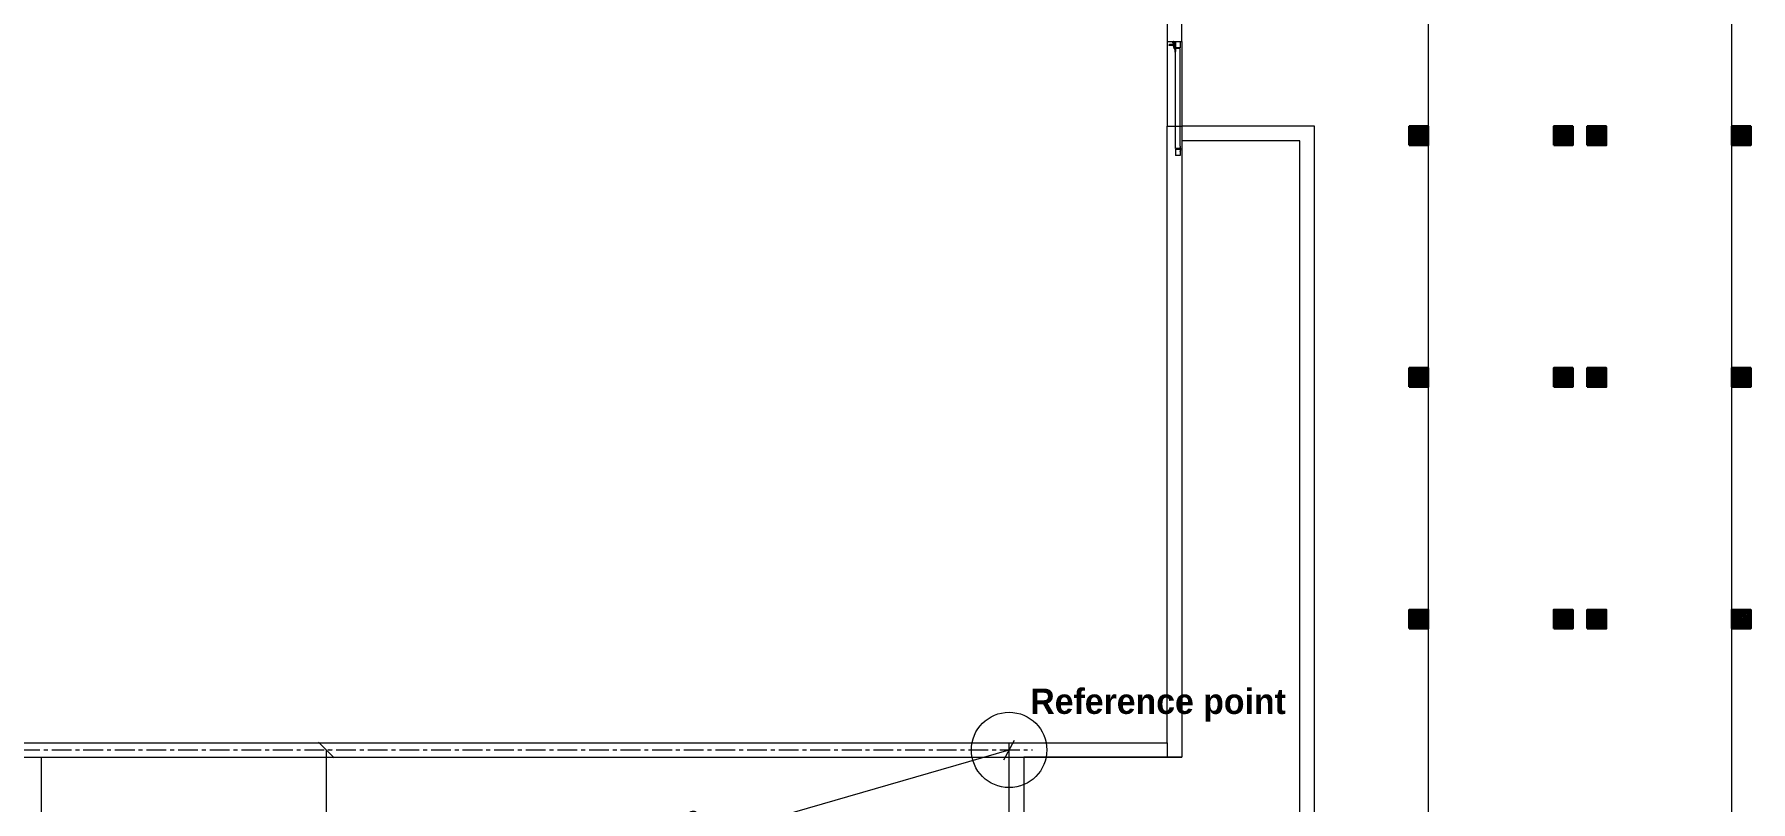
# Model space of a CAD drawing. Header units: metres. Extents: x 5205117 to 5948571, y 646915 to 1143748.
# Drawn here: x 5317197 to 5344347, y 1026706 to 1038851 of the extents above; entities that cross this region are included whole.
import ezdxf

# ---------------------------------------------------------------- set-up
doc = ezdxf.new("R2010")
doc.units = ezdxf.units.M
doc.header["$MEASUREMENT"] = 0
doc.header["$PDMODE"] = 35
doc.header["$PDSIZE"] = 10
for name, pattern in [('CENTER', [2, 1.25, -0.25, 0.25, -0.25]), ('CONTINOUS', [0]), ('DASHED', [0.75, 0.5, -0.25]), ('DOT2', [0.125, 0, -0.125])]:
    doc.linetypes.add(name, pattern=pattern)
doc.layers.get('0').update_dxf_attribs({"color": 1, "linetype": 'DASHED', "lineweight": 30})
for name, color, linetype, lineweight in [('A-Center line', 1, 'CENTER', 9), ('A-Column', 191, 'CONTINOUS', 30), ('A-Door', 3, 'Continuous', 15), ('A-Elevation 1', 4, 'Continuous', 13), ('A-Elevation 2', 163, 'Continuous', 9), ('A-Elevation 3', 251, 'Continuous', 5), ('A-R.C.C.', 190, 'Continuous', 30), ('dim start point', 10, 'Continuous', 0), ('H-Column', 191, 'Continuous', 5), ('landscape lines', 7, 'Continuous', 0), ('PLOT', 7, 'Continuous', 5), ('road ht', 8, 'Continuous', 5)]:
    doc.layers.add(name, color=color, linetype=linetype, lineweight=lineweight)
doc.styles.add('CENTURY GOTHIC', font='GOTHIC.TTF')
doc.styles.get("Standard").update_dxf_attribs({"font": 'GOTHIC.TTF'})
doc.dimstyles.get("Standard").update_dxf_attribs({"dimtxt": 2, "dimasz": 1, "dimexe": 0, "dimexo": 0, "dimgap": 0.1, "dimtad": 1, "dimdsep": 46, "dimtxsty": 'Standard', "dimblk": 'OBLIQUE', "dimcen": 0.1, "dimclrd": 256, "dimclre": 256, "dimclrt": 256, "dimadec": 0, "dimazin": 0, "dimtfac": 1, "dimtofl": 0, "dimtmove": 1, "dimatfit": 2, "dimldrblk": 'OPEN90', "dimfxl": 1, "dimtolj": 1, "dimtzin": 0, "dimlwd": -1, "dimlwe": -1, "dimarcsym": 0})

# ---------------------------------------------------------------- blocks, each defined once
blk = doc.blocks.new('_Oblique')
at = {"color": 0, "linetype": 'ByBlock', "lineweight": -2}
blk.add_line((-0.5, -0.5), (0.5, 0.5), dxfattribs=at)
blk = doc.blocks.new('*D62')
at = {"layer": 'Defpoints', "color": 0, "ltscale": 5, "transparency": 16777216}
for p in [(5332617, 1027525), (5332617, 1027525), (5321817, 1024410)]:
    blk.add_point(p, dxfattribs=at)
at = {"layer": 'road ht', "color": 1, "ltscale": 5, "transparency": 16777216}
blk.add_line((5321817, 1024410), (5332617, 1027525), dxfattribs=at)
at = {"layer": 'road ht', "linetype": 'DOT2', "ltscale": 5, "transparency": 16777216}
blk.add_line((5321817, 1024410), (5321817, 1024410), dxfattribs=at)
at = {"layer": 'road ht', "color": 1, "ltscale": 5, "transparency": 16777216, "xscale": 250, "yscale": 250, "zscale": 250}
for p, rotation in [((5332617, 1027525), 16.08888032805772), ((5321817, 1024410), 196.0888803280577)]:
    blk.add_blockref('_Oblique', p, dxfattribs=dict(at, rotation=rotation))
at = {"layer": 'road ht', "color": 1, "ltscale": 5, "transparency": 16777216, "insert": (5327138, 1026240), "char_height": 350, "attachment_point": 5, "rotation": 16.0889}
blk.add_mtext('\\A1;11240', dxfattribs=at)
blk = doc.blocks.new('_Open90')
at = {"color": 0, "linetype": 'ByBlock', "lineweight": -2}
for p, q in [((0, 0), (-1, 0)), ((-0.5, 0.5), (0, 0)), ((0, 0), (-0.5, -0.5))]:
    blk.add_line(p, q, dxfattribs=at)
blk = doc.blocks.new('*D63')
at = {"layer": 'Defpoints', "color": 0, "ltscale": 5, "transparency": 16777216}
for p in [(5321817, 1027525), (5321914, 1027525), (5321914, 1024410)]:
    blk.add_point(p, dxfattribs=at)
at = {"layer": 'road ht', "linetype": 'DOT2', "ltscale": 5, "transparency": 16777216}
for p, q in [((5321914, 1027525), (5321817, 1027525)), ((5321914, 1024410), (5321817, 1024410))]:
    blk.add_line(p, q, dxfattribs=at)
at = {"layer": 'road ht', "color": 1, "ltscale": 5, "transparency": 16777216}
blk.add_line((5321817, 1024410), (5321817, 1027525), dxfattribs=at)
at = {"layer": 'road ht', "color": 1, "ltscale": 5, "transparency": 16777216, "xscale": 250, "yscale": 250, "zscale": 250}
for p, rotation in [((5321817, 1027525), 90), ((5321817, 1024410), 270)]:
    blk.add_blockref('_Oblique', p, dxfattribs=dict(at, rotation=rotation))
at = {"layer": 'road ht', "color": 1, "ltscale": 5, "transparency": 16777216, "insert": (5321533, 1025968), "char_height": 350, "attachment_point": 5, "rotation": 90}
blk.add_mtext('\\A1;3115', dxfattribs=at)
blk = doc.blocks.new('A$C7DF671ED')
at = {"layer": 'A-Door'}
for p, q in [((-8, 1699), (-9, 1698)), ((-9, 1698), (-9, 1697)), ((-9, 1697), (-9, 1696)), ((-9, 1696), (-9, 1695)), ((-9, 1695), (-9, 1693)), ((-9, 1693), (-8, 1693)), ((-7, 1700), (-8, 1699)), ((-7, 1698), (-8, 1698)), ((-8, 1698), (-8, 1698)), ((-8, 1698), (-8, 1697)), ((-8, 1697), (-8, 1697)), ((-8, 1697), (-8, 1697)), ((-8, 1697), (-8, 1697)), ((-8, 1697), (-8, 1696)), ((-8, 1696), (-8, 1696)), ((-8, 1696), (-8, 1695)), ((-8, 1696), (-8, 1696)), ((-8, 1696), (-8, 1696)), ((-8, 1696), (-8, 1696)), ((-8, 1695), (-8, 1695)), ((-8, 1695), (-8, 1695)), ((-8, 1695), (-8, 1695)), ((-8, 1695), (-8, 1694)), ((-8, 1694), (-8, 1694)), ((-8, 1694), (-8, 1694)), ((-7, 1694), (-8, 1694)), ((-8, 1693), (-7, 1692)), ((-6, 1700), (-7, 1700)), ((-6, 1699), (-7, 1699)), ((-7, 1699), (-7, 1698)), ((-7, 1698), (-7, 1698)), ((-7, 1698), (-7, 1698)), ((-7, 1698), (-7, 1698)), ((-7, 1698), (-7, 1698)), ((-7, 1694), (-7, 1693)), ((-7, 1694), (-7, 1694)), ((-7, 1693), (-7, 1693)), ((-7, 1693), (-7, 1693)), ((-7, 1693), (-7, 1693)), ((-7, 1693), (-7, 1693)), ((-7, 1693), (-6, 1693)), ((-7, 1692), (-6, 1691)), ((-5, 1700), (-6, 1700)), ((-6, 1699), (-6, 1699)), ((-5, 1699), (-6, 1699)), ((-6, 1699), (-6, 1699)), ((-6, 1699), (-6, 1699)), ((-6, 1699), (-6, 1699)), ((-6, 1693), (-6, 1692)), ((-6, 1693), (-6, 1693)), ((-6, 1693), (-6, 1693)), ((-6, 1693), (-6, 1693)), ((-6, 1692), (-5, 1692)), ((-6, 1691), (-5, 1691)), ((-5, 1738), (0, 1738)), ((-5, 1738), (-5, 1733)), ((-5, 1733), (0, 1733)), ((-5, 1733), (-5, 1723)), ((-5, 1723), (0, 1723)), ((-5, 1723), (-5, 1718)), ((-5, 1718), (0, 1718)), ((-5, 1709), (-5, 1718)), ((-5, 1709), (0, 1709)), ((-5, 1709), (-5, 1700)), ((-5, 1700), (0, 1700)), ((-3, 1700), (-5, 1700)), ((-4, 1699), (-5, 1699)), ((-5, 1699), (-5, 1699)), ((-5, 1699), (-5, 1699)), ((-5, 1699), (-5, 1699)), ((-5, 1692), (-5, 1692)), ((-5, 1692), (-5, 1692)), ((-5, 1692), (-5, 1692)), ((-5, 1692), (-4, 1692)), ((-5, 1691), (-3, 1691)), ((-5, 1691), (-5, 1683)), ((0, 1691), (-5, 1691)), ((0, 1683), (-5, 1683)), ((-5, 1683), (-5, 1674)), ((0, 1674), (-5, 1674)), ((-5, 1674), (-5, 1668)), ((0, 1668), (-5, 1668)), ((-5, 1668), (-5, 1659)), ((0, 1659), (-5, 1659)), ((-5, 1659), (-5, 1654)), ((0, 1654), (-5, 1654)), ((-4, 1699), (-4, 1699)), ((-4, 1699), (-4, 1699)), ((-4, 1699), (-4, 1699)), ((-3, 1699), (-4, 1699)), ((-4, 1699), (-4, 1699)), ((-4, 1692), (-3, 1693)), ((-4, 1692), (-4, 1692)), ((-4, 1692), (-4, 1692)), ((-4, 1692), (-4, 1692)), ((-2, 1700), (-3, 1700)), ((-3, 1699), (-3, 1699)), ((-3, 1699), (-3, 1699)), ((-2, 1698), (-3, 1699)), ((-3, 1699), (-3, 1699)), ((-3, 1699), (-3, 1699)), ((-3, 1693), (-3, 1693)), ((-3, 1693), (-3, 1693)), ((-3, 1693), (-3, 1693)), ((-3, 1693), (-3, 1693)), ((-3, 1693), (-2, 1693)), ((-3, 1691), (-2, 1692)), ((-1, 1699), (-2, 1700)), ((-2, 1697), (-2, 1698)), ((-2, 1698), (-2, 1698)), ((-2, 1698), (-2, 1698)), ((-2, 1698), (-2, 1698)), ((-2, 1698), (-2, 1698)), ((-2, 1698), (-2, 1698)), ((-1, 1697), (-2, 1697)), ((-2, 1694), (-1, 1695)), ((-2, 1693), (-2, 1694)), ((-2, 1694), (-2, 1694)), ((-2, 1694), (-2, 1694)), ((-2, 1694), (-2, 1694)), ((-2, 1694), (-2, 1694)), ((-2, 1692), (-1, 1693)), ((-2, 1693), (-2, 1693)), ((-2, 1693), (-2, 1693)), ((-1, 1698), (-1, 1699)), ((0, 1697), (-1, 1698)), ((-1, 1696), (-1, 1697)), ((-1, 1697), (-1, 1697)), ((-1, 1697), (-1, 1697)), ((-1, 1697), (-1, 1697)), ((-1, 1696), (-1, 1696)), ((-1, 1696), (-1, 1696)), ((-1, 1695), (-1, 1696)), ((-1, 1696), (-1, 1696)), ((-1, 1693), (0, 1695)), ((-1, 1695), (-1, 1695)), ((-1, 1695), (-1, 1695)), ((-1, 1695), (-1, 1695)), ((-1, 1695), (-1, 1695)), ((-1, 1693), (-1, 1693)), ((0, 1800), (74, 1800)), ((0, 1738), (0, 1800)), ((0, 1738), (0, 1733)), ((0, 1723), (0, 1733)), ((0, 1718), (0, 1723)), ((0, 1709), (0, 1718)), ((0, 1700), (0, 1709)), ((74, 1700), (0, 1700)), ((0, 1696), (0, 1700)), ((0, 1696), (0, 1697)), ((0, 1695), (0, 1696)), ((0, 1693), (0, 1696)), ((0, 1691), (0, 1693)), ((0, 1691), (74, 1691)), ((0, 1683), (0, 1691)), ((0, 1683), (0, 1674)), ((0, 1668), (0, 1674)), ((0, 1659), (0, 1668)), ((0, 1654), (0, 1659)), ((0, 1654), (0, 109)), ((74, 1700), (74, 1800)), ((74, 1691), (74, 165)), ((0, 109), (74, 109)), ((0, 0), (0, 100)), ((0, 100), (74, 100)), ((74, 0), (0, 0)), ((81, 165), (74, 165)), ((74, 165), (74, 156)), ((81, 156), (74, 156)), ((74, 118), (74, 156)), ((74, 118), (75, 118)), ((74, 118), (74, 118)), ((74, 118), (74, 118)), ((74, 118), (74, 118)), ((74, 118), (74, 118)), ((74, 118), (74, 118)), ((75, 118), (74, 118)), ((74, 118), (74, 112)), ((81, 112), (74, 112)), ((74, 109), (74, 112)), ((78, 102), (74, 109)), ((74, 109), (74, 109)), ((74, 109), (74, 109)), ((74, 67), (74, 100)), ((74, 67), (79, 67)), ((74, 39), (74, 67)), ((74, 0), (74, 39)), ((74, 39), (79, 39)), ((81, 118), (75, 118)), ((81, 95), (78, 102)), ((82, 113), (79, 118)), ((79, 67), (79, 60)), ((79, 60), (91, 60)), ((79, 48), (79, 56)), ((92, 56), (79, 56)), ((79, 55), (79, 55)), ((79, 55), (79, 55)), ((79, 51), (79, 55)), ((79, 51), (79, 55)), ((79, 55), (79, 55)), ((81, 55), (79, 55)), ((79, 51), (79, 51)), ((79, 51), (79, 51)), ((79, 51), (79, 51)), ((79, 51), (80, 51)), ((93, 48), (79, 48)), ((79, 39), (79, 45)), ((79, 45), (93, 45)), ((80, 51), (81, 51)), ((80, 51), (80, 51)), ((80, 51), (80, 51)), ((81, 165), (81, 156)), ((81, 156), (81, 123)), ((86, 125), (81, 123)), ((81, 123), (81, 118)), ((81, 112), (81, 118)), ((84, 88), (81, 95)), ((81, 55), (82, 55)), ((81, 55), (81, 55)), ((81, 51), (82, 51)), ((81, 51), (81, 51)), ((81, 51), (81, 51)), ((86, 106), (82, 113)), ((82, 55), (83, 55)), ((82, 55), (82, 55)), ((82, 51), (82, 51)), ((82, 51), (83, 51)), ((83, 55), (84, 55)), ((83, 51), (84, 51)), ((87, 81), (84, 88)), ((84, 55), (86, 55)), ((84, 55), (84, 55)), ((84, 51), (86, 51)), ((84, 51), (84, 51)), ((90, 118), (86, 125)), ((89, 99), (86, 106)), ((86, 55), (87, 55)), ((86, 55), (86, 55)), ((86, 51), (86, 51)), ((86, 51), (87, 51)), ((89, 73), (87, 81)), ((87, 55), (88, 55)), ((87, 51), (88, 51)), ((88, 55), (89, 55)), ((88, 55), (88, 55)), ((88, 51), (89, 51)), ((88, 51), (88, 51)), ((92, 91), (89, 99)), ((90, 66), (89, 73)), ((89, 55), (89, 51)), ((89, 55), (90, 55)), ((89, 51), (90, 51)), ((89, 12), (90, 17)), ((89, 12), (90, 8)), ((94, 110), (90, 118)), ((91, 60), (90, 66)), ((90, 55), (91, 55)), ((90, 55), (90, 55)), ((90, 55), (90, 55)), ((91, 51), (90, 51)), ((90, 51), (90, 51)), ((90, 51), (90, 51)), ((90, 17), (92, 20)), ((92, 5), (90, 8)), ((91, 60), (110, 60)), ((91, 55), (91, 55)), ((92, 55), (91, 55)), ((92, 51), (91, 51)), ((91, 51), (91, 51)), ((95, 83), (92, 91)), ((92, 56), (93, 56)), ((92, 55), (92, 56)), ((92, 55), (92, 55)), ((94, 55), (92, 55)), ((92, 55), (92, 55)), ((93, 51), (92, 55)), ((92, 51), (92, 51)), ((93, 51), (92, 51)), ((92, 20), (94, 22)), ((95, 2), (92, 5)), ((93, 56), (94, 56)), ((93, 50), (93, 51)), ((94, 51), (93, 51)), ((93, 48), (93, 50)), ((93, 48), (111, 48)), ((93, 43), (93, 45)), ((93, 45), (112, 45)), ((94, 35), (93, 43)), ((98, 102), (94, 110)), ((94, 56), (95, 56)), ((94, 51), (94, 55)), ((95, 55), (94, 55)), ((94, 55), (94, 55)), ((94, 55), (94, 55)), ((94, 55), (94, 55)), ((95, 51), (94, 51)), ((94, 51), (94, 51)), ((94, 51), (94, 51)), ((94, 51), (94, 51)), ((94, 22), (94, 35)), ((94, 22), (95, 23)), ((94, 17), (94, 22)), ((112, 17), (94, 17)), ((97, 75), (95, 83)), ((95, 56), (96, 56)), ((97, 55), (95, 55)), ((97, 51), (95, 51)), ((95, 23), (98, 25)), ((98, 0), (95, 2)), ((96, 56), (96, 56)), ((96, 56), (96, 56)), ((96, 56), (96, 56)), ((97, 56), (96, 56)), ((99, 68), (97, 75)), ((97, 56), (99, 56)), ((97, 55), (97, 55)), ((98, 55), (97, 55)), ((97, 55), (97, 55)), ((97, 51), (97, 51)), ((98, 51), (97, 51)), ((97, 51), (97, 51)), ((101, 94), (98, 102)), ((98, 55), (98, 55)), ((99, 55), (98, 55)), ((98, 51), (98, 51)), ((98, 51), (99, 51)), ((103, 26), (98, 25)), ((101, 60), (99, 68)), ((99, 56), (99, 56)), ((102, 56), (99, 56)), ((100, 55), (99, 55)), ((99, 51), (100, 51)), ((100, 55), (100, 51)), ((100, 55), (100, 55)), ((100, 55), (100, 55)), ((100, 55), (100, 55)), ((100, 55), (100, 55)), ((100, 55), (111, 55)), ((100, 51), (100, 51)), ((100, 51), (100, 51)), ((100, 51), (100, 51)), ((100, 51), (100, 51)), ((111, 51), (100, 51)), ((104, 86), (101, 94)), ((102, 51), (101, 56)), ((102, 56), (103, 56)), ((102, 48), (102, 51)), ((102, 43), (102, 45)), ((103, 35), (102, 43)), ((103, 56), (111, 56)), ((103, 35), (103, 17)), ((107, 25), (103, 26)), ((107, 78), (104, 86)), ((109, 69), (107, 78)), ((111, 23), (107, 25)), ((107, 0), (111, 2)), ((110, 61), (109, 69)), ((110, 60), (110, 61)), ((110, 60), (163, 60)), ((111, 55), (111, 56)), ((111, 56), (163, 56)), ((113, 55), (111, 55)), ((111, 55), (111, 55)), ((111, 52), (111, 55)), ((111, 51), (111, 52)), ((113, 51), (111, 51)), ((111, 51), (111, 51)), ((111, 48), (111, 51)), ((111, 48), (163, 48)), ((112, 22), (111, 23)), ((111, 2), (114, 5)), ((112, 44), (112, 45)), ((112, 45), (163, 45)), ((112, 35), (112, 44)), ((112, 22), (112, 35)), ((114, 20), (112, 22)), ((112, 21), (112, 22)), ((112, 17), (112, 19)), ((115, 55), (113, 55)), ((115, 51), (113, 51)), ((115, 17), (114, 20)), ((114, 5), (115, 8)), ((115, 55), (115, 55)), ((115, 55), (115, 51)), ((115, 55), (115, 55)), ((115, 55), (115, 55)), ((115, 55), (115, 55)), ((116, 55), (115, 55)), ((115, 51), (115, 51)), ((116, 51), (115, 51)), ((115, 51), (115, 51)), ((115, 51), (115, 51)), ((115, 51), (115, 51)), ((115, 17), (116, 12)), ((115, 8), (116, 12)), ((116, 55), (116, 55)), ((116, 55), (116, 51)), ((116, 55), (116, 55)), ((116, 55), (116, 55)), ((117, 55), (116, 55)), ((116, 51), (116, 51)), ((116, 51), (116, 51)), ((116, 51), (116, 51)), ((117, 51), (116, 51)), ((141, 55), (117, 55)), ((117, 51), (149, 51)), ((141, 55), (141, 55)), ((149, 55), (141, 55)), ((149, 55), (149, 51)), ((153, 55), (149, 55)), ((157, 51), (149, 51)), ((153, 55), (153, 55)), ((157, 55), (153, 55)), ((157, 51), (157, 55)), ((157, 55), (163, 55)), ((157, 51), (163, 51)), ((163, 60), (163, 60)), ((163, 60), (164, 60)), ((163, 60), (163, 60)), ((163, 56), (163, 55)), ((163, 55), (163, 51)), ((163, 55), (166, 55)), ((163, 51), (163, 48)), ((163, 51), (166, 51)), ((163, 45), (163, 45)), ((163, 45), (163, 45)), ((163, 45), (164, 45)), ((164, 60), (164, 59)), ((164, 59), (165, 59)), ((164, 59), (164, 59)), ((164, 45), (165, 46)), ((164, 45), (164, 45)), ((164, 45), (164, 45)), ((165, 59), (165, 59)), ((165, 59), (165, 58)), ((165, 58), (165, 58)), ((165, 58), (165, 58)), ((165, 58), (166, 57)), ((165, 47), (166, 47)), ((165, 46), (165, 47)), ((165, 47), (165, 47)), ((165, 46), (165, 46)), ((165, 46), (165, 46)), ((166, 57), (166, 57)), ((166, 57), (166, 55)), ((166, 55), (166, 51)), ((166, 55), (167, 55)), ((166, 51), (166, 48)), ((166, 51), (167, 51)), ((166, 48), (166, 47)), ((167, 55), (167, 55)), ((167, 55), (167, 51)), ((167, 55), (167, 55)), ((167, 55), (167, 55)), ((171, 55), (167, 55)), ((167, 51), (167, 51)), ((167, 51), (167, 51)), ((167, 51), (167, 51)), ((167, 51), (176, 51)), ((172, 55), (171, 55)), ((172, 55), (173, 55)), ((173, 55), (173, 55)), ((175, 55), (173, 55)), ((176, 55), (175, 55)), ((175, 55), (175, 55)), ((176, 55), (176, 51)), ((178, 55), (176, 55)), ((176, 55), (176, 55)), ((178, 51), (176, 51)), ((178, 55), (179, 55)), ((179, 51), (178, 51)), ((179, 55), (180, 55)), ((180, 51), (179, 51)), ((180, 55), (180, 55)), ((180, 55), (180, 55)), ((180, 55), (181, 55)), ((180, 51), (180, 51)), ((180, 51), (180, 51)), ((181, 51), (180, 51)), ((181, 55), (181, 55)), ((181, 51), (181, 55)), ((181, 51), (181, 51)), ((98, 0), (103, -1)), ((107, 0), (103, -1))]:
    blk.add_line(p, q, dxfattribs=at)
blk = doc.blocks.new('A$C22A8137B')
at = {"layer": 'H-Column', "ltscale": 100}
h = blk.add_hatch(dxfattribs=at)
h.set_pattern_fill('ANSI31', color=256, scale=125, angle=90)
h.set_pattern_definition([(135, (26973.993, -689880.47), (-11.04854346, -11.04854346), [])])
h.paths.add_polyline_path([(-300, 0), (0, 0), (0, 300), (-300, 300)])
at = {"layer": 'A-Column', "ltscale": 5}
blk.add_lwpolyline([(-300, 0), (0, 0), (0, 300), (-300, 300)], close=True, dxfattribs=at)

msp = doc.modelspace()

# ---------------------------------------------------------------- linework, layer by layer
at = {"layer": 'A-Center line', "ltscale": 250}
msp.add_line((5289471.8, 1027525.3), (5332983.9, 1027525.3), dxfattribs=at)
at = {"layer": 'A-Elevation 1'}
msp.add_line((5335116.9, 1027640.1), (5335116.9, 1027410.1), dxfattribs=at)
at = {"layer": 'A-Elevation 1', "ltscale": 5}
msp.add_lwpolyline([(5335346.9, 1038735.1), (5335346.9, 1063350.1), (5335116.9, 1063350.1), (5335116.9, 1038735.1)], close=True, dxfattribs=at)
at = {"layer": 'A-Elevation 1'}
msp.add_lwpolyline([(5332846.9, 1012190.1), (5332616.9, 1012190.1), (5332616.9, 1027640.1), (5335116.9, 1027640.1), (5335116.9, 1037395.1), (5335346.9, 1037395.1), (5335346.9, 1027410.1), (5332846.9, 1027410.1)], close=True, dxfattribs=at)
at = {"layer": 'A-Elevation 2', "ltscale": 5}
msp.add_lwpolyline([(5344046.9, 1040920.1), (5339246.9, 1040920.1), (5339246.9, 1010620.1), (5344046.9, 1010620.1)], close=True, dxfattribs=at)
at = {"layer": 'A-Elevation 2', "ltscale": 5, "flags": 128}
for points in [[(5332846.9, 1012420.1), (5337446.9, 1012420.1), (5337446.9, 1014780.1), (5334276.9, 1014780.1), (5334276.9, 1018850.1), (5337446.9, 1018850.1), (5337446.9, 1021210.1), (5334276.9, 1021210.1), (5334276.9, 1025280.1), (5337446.9, 1025280.1), (5337446.9, 1037395.1), (5335346.9, 1037395.1)], [(5332846.9, 1012650.1), (5337216.9, 1012650.1), (5337216.9, 1014550.1), (5334046.9, 1014550.1), (5334046.9, 1019080.1), (5337216.9, 1019080.1), (5337216.9, 1020980.1), (5334046.9, 1020980.1), (5334046.9, 1025510.1), (5337216.9, 1025510.1), (5337216.9, 1037165.1), (5335346.9, 1037165.1)]]:
    msp.add_lwpolyline(points, dxfattribs=at)
at = {"layer": 'A-Elevation 3', "ltscale": 5}
for p, q in [((5335116.9, 1038735.1), (5335116.9, 1037395.1)), ((5335346.9, 1038735.1), (5335346.9, 1037395.1))]:
    msp.add_line(p, q, dxfattribs=at)
at = {"layer": 'landscape lines', "ltscale": 0.01}
msp.add_line((5317311.8, 1024410.3), (5317311.8, 1027410.3), dxfattribs=at)
at = {"layer": 'PLOT', "ltscale": 0.5}
for p, q in [((5289846.9, 1027640.3), (5332846.9, 1027640.3)), ((5290076.9, 1027410.3), (5335346.9, 1027410.3))]:
    msp.add_line(p, q, dxfattribs=at)
at = {"layer": 'road ht', "color": 12, "ltscale": 5}
msp.add_circle((5332616.9, 1027525.3, -19.9), 596.2, dxfattribs=at)

# ---------------------------------------------------------------- block references
at = {"layer": 'A-Door', "rotation": 180}
msp.add_blockref('A$C7DF671ED', (5335321.9, 1038735.1), dxfattribs=at)
at = {"layer": 'A-R.C.C.', "ltscale": 5}
for p in [(5339246.9, 1037095.1), (5341531.9, 1037095.1), (5342061.9, 1037095.1), (5344346.9, 1037095.1), (5339246.9, 1033270.1), (5341531.9, 1033270.1), (5342061.9, 1033270.1), (5344346.9, 1033270.1), (5339246.9, 1029445.1), (5341531.9, 1029445.1), (5342061.9, 1029445.1), (5344346.9, 1029445.1)]:
    msp.add_blockref('A$C22A8137B', p, dxfattribs=at)

# ---------------------------------------------------------------- texts
at = {"layer": 'dim start point', "insert": (5332951.5, 1027975), "char_height": 400, "width": 20351.475, "attachment_point": 7, "rotation": 359.98579, "style": 'CENTURY GOTHIC'}
msp.add_mtext('{\\fCentury Gothic|b1|i0|c0|p34;\\C1;Reference point }', dxfattribs=at)

# ---------------------------------------------------------------- dimensions: what is measured, and where the dimension line sits
at = {"layer": 'road ht', "color": 12, "ltscale": 5}
for p1, p2, distance, picture, middle in [((5321913.8, 1024410.3), (5321913.8, 1027525.3), 96.9, '*D63', (5321533, 1025967.8)), ((5321816.8, 1024410.3), (5332616.9, 1027525.3), 0, '*D62', (5327138.2, 1026240.5))]:
    dim = msp.add_aligned_dim(p1=p1, p2=p2, distance=distance, dimstyle='Standard', override={"dimtxt": 350, "dimasz": 250, "dimgap": 100, "dimdec": 0, "dimclrd": 1, "dimclrt": 1, "dimtdec": 0, "dimfxl": 0.1}, dxfattribs=at)
    dim.commit()
    dim.dimension.update_dxf_attribs({"geometry": picture, "text_midpoint": middle})

doc.saveas('drawing.dxf')
